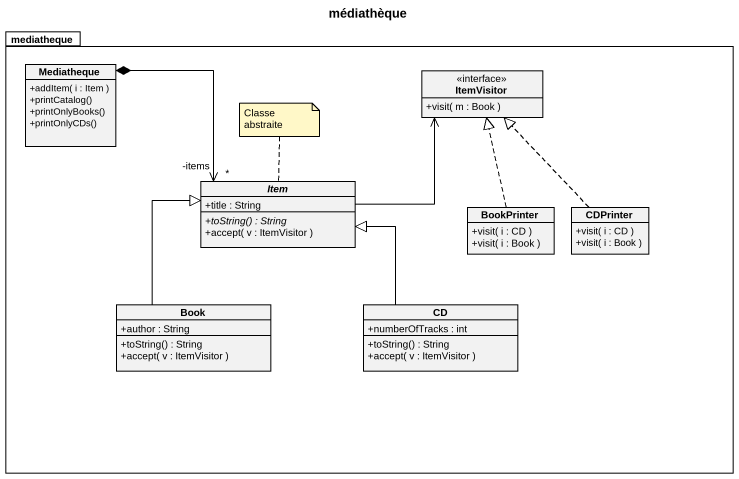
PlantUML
@startuml
title médiathèque
hide circle
hide empty members
skinparam classAttributeIconSize 0
package mediatheque {
  class Mediatheque {
    +addItem( i : Item )
    +printCatalog()
    +printOnlyBooks()
    +printOnlyCDs()
  }
  interface ItemVisitor {
    +visit( m : Book )
  }
  abstract class Item {
    +title : String
    {abstract} +toString() : String
    +accept( v : ItemVisitor )
  }
  class BookPrinter {
    +visit( i : CD )
    +visit( i : Book )
  }
  class CDPrinter {
    +visit( i : CD )
    +visit( i : Book )
  }
  class Book {
    +author : String
    +toString() : String
    +accept( v : ItemVisitor )
  }
  class CD {
    +numberOfTracks : int
    +toString() : String
    +accept( v : ItemVisitor )
  }
}
Mediatheque *-right-> "*\n-items" Item
Item -right-> ItemVisitor
BookPrinter .up.|> ItemVisitor
CDPrinter .up.|> ItemVisitor
Book -up-|> Item
CD -up-|> Item
note top of Item : Classe abstraite
@enduml
